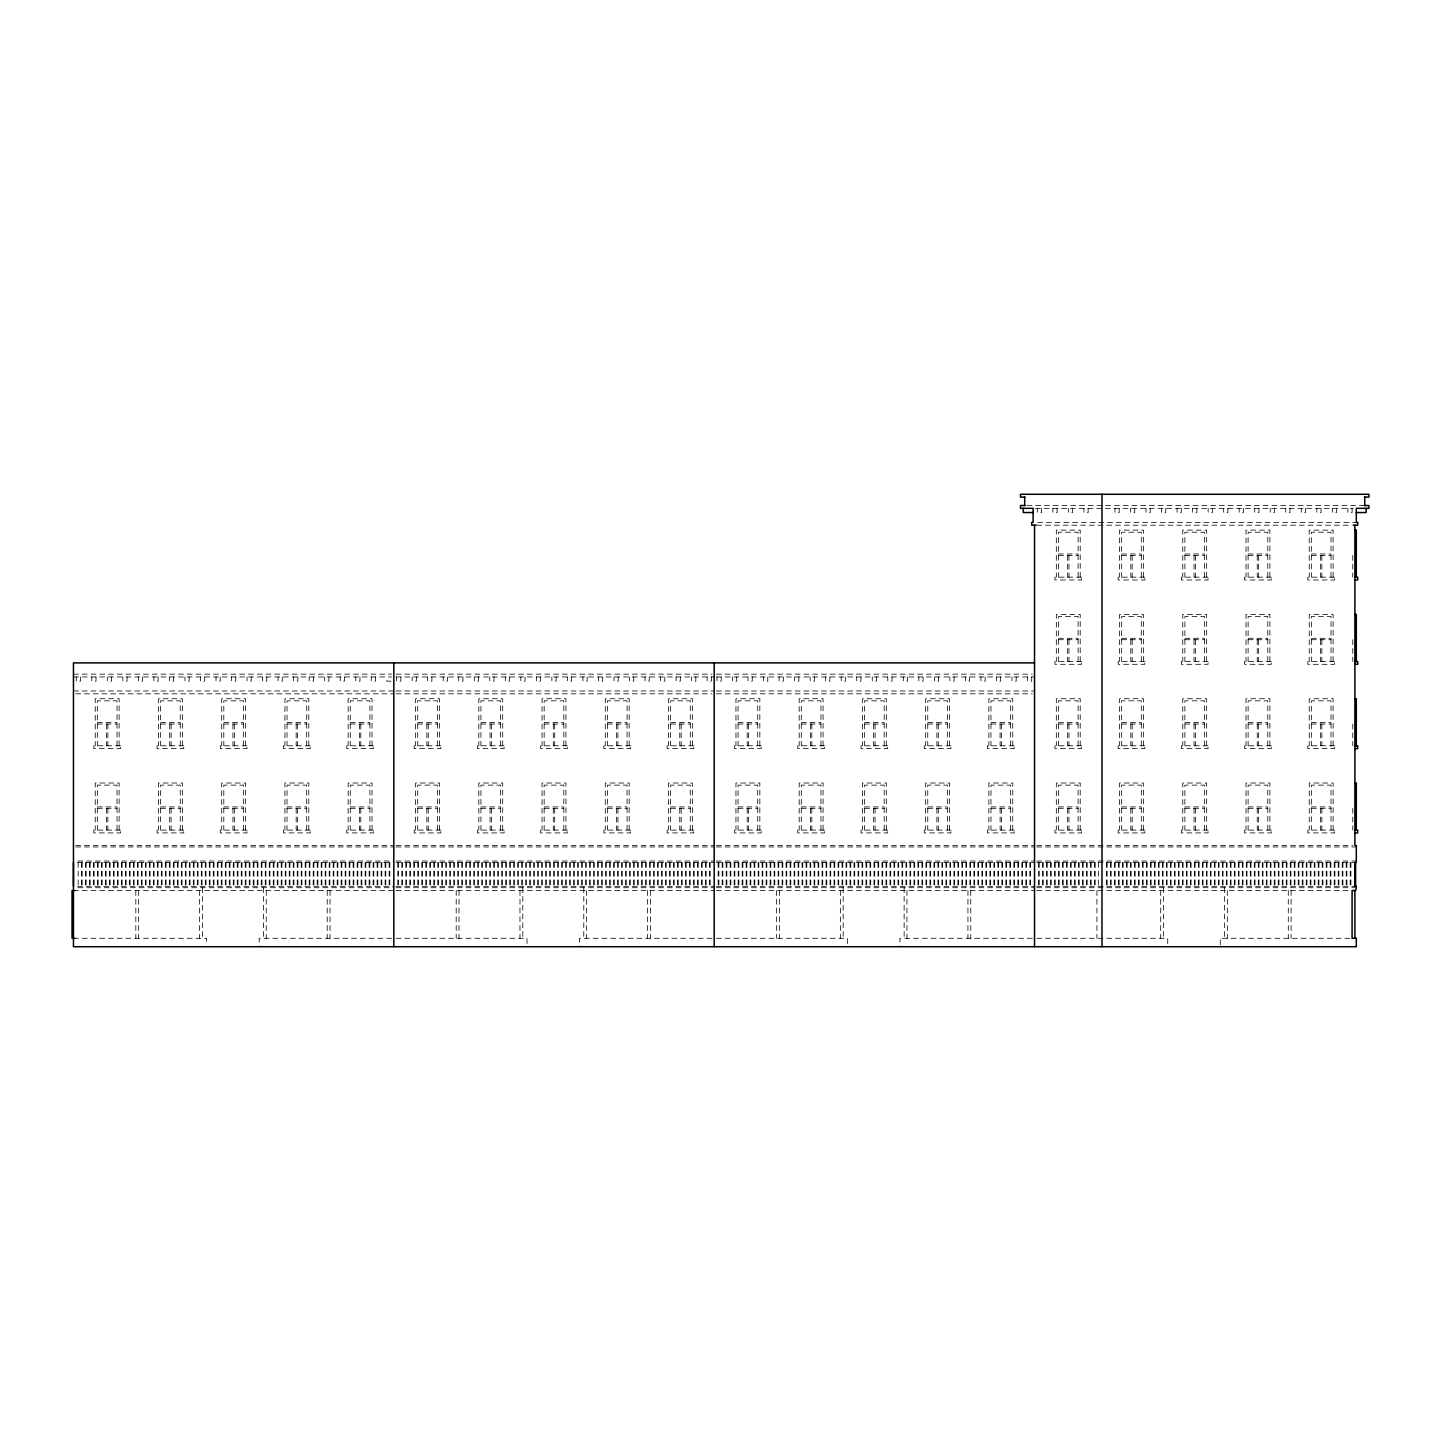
<?xml version="1.0" encoding="UTF-8"?>
<svg xmlns="http://www.w3.org/2000/svg" width="1441" height="1441" viewBox="0 0 1441 1441"><rect width="100%" height="100%" fill="white"/><g stroke="black" fill="none" stroke-linecap="round" stroke-linejoin="round"><path stroke-width="0.75" stroke-dasharray="5 3.75" d="M1026.947 505.521L1364.447 505.521M1035.377 508.331L1353.207 508.331M1037.628 522.381L1356.305 522.381M1036.781 525.19L1350.974 525.19M1058.433 553.992L1078.102 553.992M1121.656 553.992L1141.326 553.992M1184.88 553.992L1204.55 553.992M1248.104 553.992L1267.792 553.992M1311.346 553.992L1331.016 553.992M1058.433 555.397L1078.102 555.397M1121.656 555.397L1141.326 555.397M1184.88 555.397L1204.55 555.397M1248.104 555.397L1267.792 555.397M1311.346 555.397L1331.016 555.397M1352.793 555.397L1352.793 577.175M1058.433 638.309L1078.102 638.309M1121.656 638.309L1141.326 638.309M1184.88 638.309L1204.55 638.309M1248.104 638.309L1267.792 638.309M1311.346 638.309L1331.016 638.309M1058.433 639.714L1078.102 639.714M1121.656 639.714L1141.326 639.714M1184.88 639.714L1204.55 639.714M1248.104 639.714L1267.792 639.714M1311.346 639.714L1331.016 639.714M1352.793 639.714L1352.793 661.491M73.455 674.136L391.574 674.136M396.059 674.136L711.944 674.136M716.411 674.136L1032.296 674.136M73.455 676.946L391.574 676.946M396.059 676.946L714.178 676.946M716.411 676.946L1034.53 676.946M390.997 681.161L386.782 681.161L386.782 676.946M73.455 690.996L393.807 690.996M396.059 690.996L714.178 690.996M716.411 690.996L1034.53 690.996M75.689 693.805L393.807 693.805M396.059 693.805L711.944 693.805M716.411 693.805L1032.296 693.805M97.34 722.607L117.009 722.607M160.563 722.607L180.251 722.607M223.805 722.607L243.475 722.607M287.029 722.607L306.699 722.607M350.253 722.607L369.923 722.607M417.71 722.607L437.38 722.607M480.934 722.607L500.603 722.607M544.158 722.607L563.827 722.607M607.381 722.607L627.069 722.607M670.623 722.607L690.293 722.607M738.062 722.607L757.732 722.607M801.286 722.607L820.956 722.607M864.528 722.607L884.198 722.607M927.752 722.607L947.421 722.607M990.976 722.607L1010.645 722.607M1058.433 722.607L1078.102 722.607M1121.656 722.607L1141.326 722.607M1184.88 722.607L1204.55 722.607M1248.104 722.607L1267.792 722.607M1311.346 722.607L1331.016 722.607M97.34 724.012L117.009 724.012M160.563 724.012L180.251 724.012M223.805 724.012L243.475 724.012M287.029 724.012L306.699 724.012M350.253 724.012L369.923 724.012M417.71 724.012L437.38 724.012M480.934 724.012L500.603 724.012M544.158 724.012L563.827 724.012M607.381 724.012L627.069 724.012M670.623 724.012L690.293 724.012M738.062 724.012L757.732 724.012M801.286 724.012L820.956 724.012M864.528 724.012L884.198 724.012M927.752 724.012L947.421 724.012M990.976 724.012L1010.645 724.012M1058.433 724.012L1078.102 724.012M1121.656 724.012L1141.326 724.012M1184.88 724.012L1204.55 724.012M1248.104 724.012L1267.792 724.012M1311.346 724.012L1331.016 724.012M1352.793 724.012L1352.793 745.79M97.34 806.906L117.009 806.906M160.563 806.906L180.251 806.906M223.805 806.906L243.475 806.906M287.029 806.906L306.699 806.906M350.253 806.906L369.923 806.906M417.71 806.906L437.38 806.906M480.934 806.906L500.603 806.906M544.158 806.906L563.827 806.906M607.381 806.906L627.069 806.906M670.623 806.906L690.293 806.906M738.062 806.906L757.732 806.906M801.286 806.906L820.956 806.906M864.528 806.906L884.198 806.906M927.752 806.906L947.421 806.906M990.976 806.906L1010.645 806.906M1058.433 806.906L1078.102 806.906M1121.656 806.906L1141.326 806.906M1184.88 806.906L1204.55 806.906M1248.104 806.906L1267.792 806.906M1311.346 806.906L1331.016 806.906M97.34 808.311L117.009 808.311M160.563 808.311L180.251 808.311M223.805 808.311L243.475 808.311M287.029 808.311L306.699 808.311M350.253 808.311L369.923 808.311M417.71 808.311L437.38 808.311M480.934 808.311L500.603 808.311M544.158 808.311L563.827 808.311M607.381 808.311L627.069 808.311M670.623 808.311L690.293 808.311M738.062 808.311L757.732 808.311M801.286 808.311L820.956 808.311M864.528 808.311L884.198 808.311M927.752 808.311L947.421 808.311M990.976 808.311L1010.645 808.311M1058.433 808.311L1078.102 808.311M1121.656 808.311L1141.326 808.311M1184.88 808.311L1204.55 808.311M1248.104 808.311L1267.792 808.311M1311.346 808.311L1331.016 808.311M1352.793 808.311L1352.793 830.106M75.689 845.561L393.807 845.561M396.059 845.561L714.178 845.561M716.411 845.561L1034.53 845.561M1036.781 845.561L1352.667 845.561M75.689 846.966L393.807 846.966M396.059 846.966L714.178 846.966M716.411 846.966L1034.53 846.966M1036.781 846.966L1356.305 846.966M77.94 861.016L393.807 861.016M396.059 861.016L714.178 861.016M716.411 861.016L1034.53 861.016M1036.781 861.016L1356.305 861.016M77.454 862.42L391.574 862.42M396.059 862.42L714.178 862.42M716.411 862.42L1034.53 862.42M1036.781 862.42L1356.305 862.42M77.454 886.305L393.807 886.305M396.059 886.305L714.178 886.305M716.411 886.305L1034.53 886.305M1036.781 886.305L1356.305 886.305M77.94 887.71L393.807 887.71M396.059 887.71L714.178 887.71M716.411 887.71L1034.53 887.71M1036.781 887.71L1355.603 887.71M73.455 890.52L393.807 890.52M396.041 890.52L714.178 890.52M716.393 890.52L1034.53 890.52M1036.763 890.52L1349.857 890.52M73.455 938.289L206.657 938.289L206.657 944.612M391.574 938.289L259.2 938.289L259.2 946.719M396.041 938.289L527.028 938.289L527.028 944.612M711.926 938.289L579.57 938.289L579.57 946.719M716.393 938.289L847.38 938.289L847.38 944.612M1032.296 938.289L899.923 938.289L899.923 946.719M1036.763 938.289L1167.732 938.289L1167.732 944.612M1349.857 938.289L1220.293 938.289L1220.293 946.719M1352.09 508.331L1352.09 512.546L1347.875 512.546L1347.875 508.331M1350.901 862.42L1350.901 886.305M1350.199 862.42L1350.199 886.305M1346.903 862.42L1346.903 886.305M1346.2 862.42L1346.2 886.305M1342.904 862.42L1342.904 886.305M1342.201 862.42L1342.201 886.305M1338.923 862.42L1338.923 886.305M1338.221 862.42L1338.221 886.305M1336.564 508.331L1336.564 512.546L1332.349 512.546L1332.349 508.331M1334.924 862.42L1334.924 886.305M1334.222 862.42L1334.222 886.305M1333.123 577.175L1333.123 530.108L1309.239 530.108L1309.239 577.175M1333.123 661.491L1333.123 614.424L1309.239 614.424L1309.239 661.491M1333.123 745.79L1333.123 698.723L1309.239 698.723L1309.239 745.79M1333.123 830.106L1333.123 783.021L1309.239 783.021L1309.239 830.106M1331.016 577.175L1331.016 532.215L1311.346 532.215L1311.346 577.175M1331.016 661.491L1331.016 616.532L1311.346 616.532L1311.346 661.491M1331.016 745.79L1331.016 700.83L1311.346 700.83L1311.346 745.79M1331.016 830.106L1331.016 785.129L1311.346 785.129L1311.346 830.106M1330.926 862.42L1330.926 886.305M1330.223 862.42L1330.223 886.305M1326.927 862.42L1326.927 886.305M1326.224 862.42L1326.224 886.305M1322.928 862.42L1322.928 886.305M1322.226 862.42L1322.226 886.305M1321.883 555.397L1321.883 577.175M1321.883 639.714L1321.883 661.491M1321.883 724.012L1321.883 745.79M1321.883 808.311L1321.883 830.106M1321.037 508.331L1321.037 512.546L1316.822 512.546L1316.822 508.331M1320.478 555.397L1320.478 577.175M1320.478 639.714L1320.478 661.491M1320.478 724.012L1320.478 745.79M1320.478 808.311L1320.478 830.106M1318.929 862.42L1318.929 886.305M1318.227 862.42L1318.227 886.305M1314.949 862.42L1314.949 886.305M1314.246 862.42L1314.246 886.305M1310.95 862.42L1310.95 886.305M1310.247 862.42L1310.247 886.305M1306.951 862.42L1306.951 886.305M1306.248 862.42L1306.248 886.305M1305.51 508.331L1305.51 512.546L1301.295 512.546L1301.295 508.331M1302.952 862.42L1302.952 886.305M1302.25 862.42L1302.25 886.305M1298.953 862.42L1298.953 886.305M1298.251 862.42L1298.251 886.305M1294.955 862.42L1294.955 886.305M1294.252 862.42L1294.252 886.305M1291.1 890.52L1291.1 938.289M1290.974 862.42L1290.974 886.305M1290.271 862.42L1290.271 886.305M1289.983 508.331L1289.983 512.546L1285.768 512.546L1285.768 508.331M1288.29 890.52L1288.29 938.289M1286.975 862.42L1286.975 886.305M1286.273 862.42L1286.273 886.305M1282.976 862.42L1282.976 886.305M1282.274 862.42L1282.274 886.305M1278.978 862.42L1278.978 886.305M1278.275 862.42L1278.275 886.305M1274.979 862.42L1274.979 886.305M1274.456 508.331L1274.456 512.546L1270.242 512.546L1270.242 508.331M1274.276 862.42L1274.276 886.305M1270.98 862.42L1270.98 886.305M1270.278 862.42L1270.278 886.305M1269.899 577.175L1269.899 530.108L1245.997 530.108L1245.997 577.175M1269.899 661.491L1269.899 614.424L1245.997 614.424L1245.997 661.491M1269.899 745.79L1269.899 698.723L1245.997 698.723L1245.997 745.79M1269.899 830.106L1269.899 783.021L1245.997 783.021L1245.997 830.106M1267.792 577.175L1267.792 532.215L1248.104 532.215L1248.104 577.175M1267.792 661.491L1267.792 616.532L1248.104 616.532L1248.104 661.491M1267.792 745.79L1267.792 700.83L1248.104 700.83L1248.104 745.79M1267.792 830.106L1267.792 785.129L1248.104 785.129L1248.104 830.106M1266.999 862.42L1266.999 886.305M1266.297 862.42L1266.297 886.305M1263 862.42L1263 886.305M1262.298 862.42L1262.298 886.305M1259.002 862.42L1259.002 886.305M1258.93 508.331L1258.93 512.546L1254.715 512.546L1254.715 508.331M1258.641 555.397L1258.641 577.175M1258.641 639.714L1258.641 661.491M1258.641 724.012L1258.641 745.79M1258.641 808.311L1258.641 830.106M1258.299 862.42L1258.299 886.305M1257.236 555.397L1257.236 577.175M1257.236 639.714L1257.236 661.491M1257.236 724.012L1257.236 745.79M1257.236 808.311L1257.236 830.106M1255.003 862.42L1255.003 886.305M1254.3 862.42L1254.3 886.305M1251.004 862.42L1251.004 886.305M1250.302 862.42L1250.302 886.305M1247.005 862.42L1247.005 886.305M1246.303 862.42L1246.303 886.305M1243.403 508.331L1243.403 512.546L1239.188 512.546L1239.188 508.331M1243.025 862.42L1243.025 886.305M1242.322 862.42L1242.322 886.305M1239.026 862.42L1239.026 886.305M1238.323 862.42L1238.323 886.305M1235.027 862.42L1235.027 886.305M1234.325 862.42L1234.325 886.305M1231.028 862.42L1231.028 886.305M1230.326 862.42L1230.326 886.305M1227.876 508.331L1227.876 512.546L1223.661 512.546L1223.661 508.331M1227.318 890.52L1227.318 938.289M1227.03 862.42L1227.03 886.305M1226.327 862.42L1226.327 886.305M1224.508 887.71L1224.508 938.289M1223.049 862.42L1223.049 886.305M1222.346 862.42L1222.346 886.305M1219.05 862.42L1219.05 886.305M1218.347 862.42L1218.347 886.305M1215.051 862.42L1215.051 886.305M1214.349 862.42L1214.349 886.305M1212.349 508.331L1212.349 512.546L1208.134 512.546L1208.134 508.331M1211.052 862.42L1211.052 886.305M1210.35 862.42L1210.35 886.305M1207.054 862.42L1207.054 886.305M1206.657 577.175L1206.657 530.108L1182.773 530.108L1182.773 577.175M1206.657 661.491L1206.657 614.424L1182.773 614.424L1182.773 661.491M1206.657 745.79L1206.657 698.723L1182.773 698.723L1182.773 745.79M1206.657 830.106L1206.657 783.021L1182.773 783.021L1182.773 830.106M1206.351 862.42L1206.351 886.305M1204.55 577.175L1204.55 532.215L1184.88 532.215L1184.88 577.175M1204.55 661.491L1204.55 616.532L1184.88 616.532L1184.88 661.491M1204.55 745.79L1204.55 700.83L1184.88 700.83L1184.88 745.79M1204.55 830.106L1204.55 785.129L1184.88 785.129L1184.88 830.106M1203.055 862.42L1203.055 886.305M1202.352 862.42L1202.352 886.305M1199.074 862.42L1199.074 886.305M1198.372 862.42L1198.372 886.305M1196.823 508.331L1196.823 512.546L1192.608 512.546L1192.608 508.331M1195.418 555.397L1195.418 577.175M1195.418 639.714L1195.418 661.491M1195.418 724.012L1195.418 745.79M1195.418 808.311L1195.418 830.106M1195.075 862.42L1195.075 886.305M1194.373 862.42L1194.373 886.305M1194.013 555.397L1194.013 577.175M1194.013 639.714L1194.013 661.491M1194.013 724.012L1194.013 745.79M1194.013 808.311L1194.013 830.106M1191.077 862.42L1191.077 886.305M1190.374 862.42L1190.374 886.305M1187.078 862.42L1187.078 886.305M1186.375 862.42L1186.375 886.305M1183.079 862.42L1183.079 886.305M1182.377 862.42L1182.377 886.305M1181.296 508.331L1181.296 512.546L1177.081 512.546L1177.081 508.331M1179.08 862.42L1179.08 886.305M1178.378 862.42L1178.378 886.305M1175.099 862.42L1175.099 886.305M1174.397 862.42L1174.397 886.305M1171.101 862.42L1171.101 886.305M1170.398 862.42L1170.398 886.305M1167.102 862.42L1167.102 886.305M1166.399 862.42L1166.399 886.305M1165.769 508.331L1165.769 512.546L1161.554 512.546L1161.554 508.331M1163.517 887.71L1163.517 938.289M1163.103 862.42L1163.103 886.305M1162.401 862.42L1162.401 886.305M1160.707 890.52L1160.707 938.289M1159.104 862.42L1159.104 886.305M1158.402 862.42L1158.402 886.305M1155.106 862.42L1155.106 886.305M1154.403 862.42L1154.403 886.305M1151.125 862.42L1151.125 886.305M1150.422 862.42L1150.422 886.305M1150.242 508.331L1150.242 512.546L1146.027 512.546L1146.027 508.331M1147.126 862.42L1147.126 886.305M1146.424 862.42L1146.424 886.305M1143.433 577.175L1143.433 530.108L1119.549 530.108L1119.549 577.175M1143.433 661.491L1143.433 614.424L1119.549 614.424L1119.549 661.491M1143.433 745.79L1143.433 698.723L1119.549 698.723L1119.549 745.79M1143.433 830.106L1143.433 783.021L1119.549 783.021L1119.549 830.106M1143.127 862.42L1143.127 886.305M1142.425 862.42L1142.425 886.305M1141.326 577.175L1141.326 532.215L1121.656 532.215L1121.656 577.175M1141.326 661.491L1141.326 616.532L1121.656 616.532L1121.656 661.491M1141.326 745.79L1141.326 700.83L1121.656 700.83L1121.656 745.79M1141.326 830.106L1141.326 785.129L1121.656 785.129L1121.656 830.106M1139.129 862.42L1139.129 886.305M1138.426 862.42L1138.426 886.305M1135.13 862.42L1135.13 886.305M1134.715 508.331L1134.715 512.546L1130.501 512.546L1130.501 508.331M1134.427 862.42L1134.427 886.305M1132.194 555.397L1132.194 577.175M1132.194 639.714L1132.194 661.491M1132.194 724.012L1132.194 745.79M1132.194 808.311L1132.194 830.106M1131.131 862.42L1131.131 886.305M1130.789 555.397L1130.789 577.175M1130.789 639.714L1130.789 661.491M1130.789 724.012L1130.789 745.79M1130.789 808.311L1130.789 830.106M1130.428 862.42L1130.428 886.305M1127.15 862.42L1127.15 886.305M1126.448 862.42L1126.448 886.305M1123.151 862.42L1123.151 886.305M1122.449 862.42L1122.449 886.305M1119.189 508.331L1119.189 512.546L1114.974 512.546L1114.974 508.331M1119.153 862.42L1119.153 886.305M1118.45 862.42L1118.45 886.305M1115.154 862.42L1115.154 886.305M1114.451 862.42L1114.451 886.305M1111.155 862.42L1111.155 886.305M1110.453 862.42L1110.453 886.305M1107.156 862.42L1107.156 886.305M1106.454 862.42L1106.454 886.305M1098.474 862.42L1098.474 886.305M1096.925 890.52L1096.925 938.289M1095.178 862.42L1095.178 886.305M1094.476 862.42L1094.476 886.305M1091.179 862.42L1091.179 886.305M1090.477 862.42L1090.477 886.305M1088.135 508.331L1088.135 512.546L1083.92 512.546L1083.92 508.331M1087.18 862.42L1087.18 886.305M1086.478 862.42L1086.478 886.305M1083.182 862.42L1083.182 886.305M1082.479 862.42L1082.479 886.305M1080.21 577.175L1080.21 530.108L1056.325 530.108L1056.325 577.175M1080.21 661.491L1080.21 614.424L1056.325 614.424L1056.325 661.491M1080.21 745.79L1080.21 698.723L1056.325 698.723L1056.325 745.79M1080.21 830.106L1080.21 783.021L1056.325 783.021L1056.325 830.106M1079.201 862.42L1079.201 886.305M1078.498 862.42L1078.498 886.305M1078.102 577.175L1078.102 532.215L1058.433 532.215L1058.433 577.175M1078.102 661.491L1078.102 616.532L1058.433 616.532L1058.433 661.491M1078.102 745.79L1078.102 700.83L1058.433 700.83L1058.433 745.79M1078.102 830.106L1078.102 785.129L1058.433 785.129L1058.433 830.106M1075.202 862.42L1075.202 886.305M1074.5 862.42L1074.5 886.305M1072.608 508.331L1072.608 512.546L1068.393 512.546L1068.393 508.331M1071.203 862.42L1071.203 886.305M1070.501 862.42L1070.501 886.305M1068.97 555.397L1068.97 577.175M1068.97 639.714L1068.97 661.491M1068.97 724.012L1068.97 745.79M1068.97 808.311L1068.97 830.106M1067.565 555.397L1067.565 577.175M1067.565 639.714L1067.565 661.491M1067.565 724.012L1067.565 745.79M1067.565 808.311L1067.565 830.106M1067.205 862.42L1067.205 886.305M1066.502 862.42L1066.502 886.305M1063.206 862.42L1063.206 886.305M1062.503 862.42L1062.503 886.305M1059.207 862.42L1059.207 886.305M1058.505 862.42L1058.505 886.305M1057.082 508.331L1057.082 512.546L1052.867 512.546L1052.867 508.331M1055.226 862.42L1055.226 886.305M1054.524 862.42L1054.524 886.305M1051.228 862.42L1051.228 886.305M1050.525 862.42L1050.525 886.305M1047.229 862.42L1047.229 886.305M1046.526 862.42L1046.526 886.305M1043.23 862.42L1043.23 886.305M1042.527 862.42L1042.527 886.305M1041.555 508.331L1041.555 512.546L1037.34 512.546L1037.34 508.331M1039.231 862.42L1039.231 886.305M1038.529 862.42L1038.529 886.305M1031.72 676.946L1031.72 681.161L1027.505 681.161L1027.505 676.946M1030.549 862.42L1030.549 886.305M1029.847 862.42L1029.847 886.305M1026.55 862.42L1026.55 886.305M1025.848 862.42L1025.848 886.305M1022.552 862.42L1022.552 886.305M1021.849 862.42L1021.849 886.305M1018.553 862.42L1018.553 886.305M1017.85 862.42L1017.85 886.305M1016.193 676.946L1016.193 681.161L1011.978 681.161L1011.978 676.946M1014.554 862.42L1014.554 886.305M1013.852 862.42L1013.852 886.305M1012.753 745.79L1012.753 698.723L988.868 698.723L988.868 745.79M1012.753 830.106L1012.753 783.021L988.868 783.021L988.868 830.106M1010.645 745.79L1010.645 700.83L990.976 700.83L990.976 745.79M1010.645 830.106L1010.645 785.129L990.976 785.129L990.976 830.106M1010.555 862.42L1010.555 886.305M1009.853 862.42L1009.853 886.305M1006.575 862.42L1006.575 886.305M1005.872 862.42L1005.872 886.305M1002.576 862.42L1002.576 886.305M1001.873 862.42L1001.873 886.305M1001.513 724.012L1001.513 745.79M1001.513 808.311L1001.513 830.106M1000.666 676.946L1000.666 681.161L996.452 681.161L996.452 676.946M1000.108 724.012L1000.108 745.79M1000.108 808.311L1000.108 830.106M998.577 862.42L998.577 886.305M997.874 862.42L997.874 886.305M994.578 862.42L994.578 886.305M993.876 862.42L993.876 886.305M990.579 862.42L990.579 886.305M989.877 862.42L989.877 886.305M986.581 862.42L986.581 886.305M985.878 862.42L985.878 886.305M985.158 676.946L985.158 681.161L980.943 681.161L980.943 676.946M982.6 862.42L982.6 886.305M981.897 862.42L981.897 886.305M978.601 862.42L978.601 886.305M977.899 862.42L977.899 886.305M974.602 862.42L974.602 886.305M973.9 862.42L973.9 886.305M970.604 862.42L970.604 886.305M970.748 890.52L970.748 938.289M969.901 862.42L969.901 886.305M969.631 676.946L969.631 681.161L965.416 681.161L965.416 676.946M967.938 890.52L967.938 938.289M966.605 862.42L966.605 886.305M965.902 862.42L965.902 886.305M962.606 862.42L962.606 886.305M961.904 862.42L961.904 886.305M958.625 862.42L958.625 886.305M957.923 862.42L957.923 886.305M954.626 862.42L954.626 886.305M954.104 676.946L954.104 681.161L949.889 681.161L949.889 676.946M953.924 862.42L953.924 886.305M950.628 862.42L950.628 886.305M949.925 862.42L949.925 886.305M949.529 745.79L949.529 698.723L925.644 698.723L925.644 745.79M949.529 830.106L949.529 783.021L925.644 783.021L925.644 830.106M947.421 745.79L947.421 700.83L927.752 700.83L927.752 745.79M947.421 830.106L947.421 785.129L927.752 785.129L927.752 830.106M946.629 862.42L946.629 886.305M945.926 862.42L945.926 886.305M942.63 862.42L942.63 886.305M941.928 862.42L941.928 886.305M938.577 676.946L938.577 681.161L934.362 681.161L934.362 676.946M938.649 862.42L938.649 886.305M938.289 724.012L938.289 745.79M938.289 808.311L938.289 830.106M937.947 862.42L937.947 886.305M936.884 724.012L936.884 745.79M936.884 808.311L936.884 830.106M934.651 862.42L934.651 886.305M933.948 862.42L933.948 886.305M930.652 862.42L930.652 886.305M929.949 862.42L929.949 886.305M926.653 862.42L926.653 886.305M925.951 862.42L925.951 886.305M923.051 676.946L923.051 681.161L918.836 681.161L918.836 676.946M922.654 862.42L922.654 886.305M921.952 862.42L921.952 886.305M918.656 862.42L918.656 886.305M917.953 862.42L917.953 886.305M914.675 862.42L914.675 886.305M913.972 862.42L913.972 886.305M910.676 862.42L910.676 886.305M909.973 862.42L909.973 886.305M907.524 676.946L907.524 681.161L903.309 681.161L903.309 676.946M906.947 890.52L906.947 938.289M906.677 862.42L906.677 886.305M905.975 862.42L905.975 886.305M904.137 887.71L904.137 938.289M902.678 862.42L902.678 886.305M901.976 862.42L901.976 886.305M898.68 862.42L898.68 886.305M897.977 862.42L897.977 886.305M894.681 862.42L894.681 886.305M893.978 862.42L893.978 886.305M891.997 676.946L891.997 681.161L887.782 681.161L887.782 676.946M890.7 862.42L890.7 886.305M889.998 862.42L889.998 886.305M886.701 862.42L886.701 886.305M886.305 745.79L886.305 698.723L862.42 698.723L862.42 745.79M886.305 830.106L886.305 783.021L862.42 783.021L862.42 830.106M885.999 862.42L885.999 886.305M884.198 745.79L884.198 700.83L864.528 700.83L864.528 745.79M884.198 830.106L884.198 785.129L864.528 785.129L864.528 830.106M882.703 862.42L882.703 886.305M882 862.42L882 886.305M878.704 862.42L878.704 886.305M878.001 862.42L878.001 886.305M876.47 676.946L876.47 681.161L872.255 681.161L872.255 676.946M875.065 724.012L875.065 745.79M875.065 808.311L875.065 830.106M874.705 862.42L874.705 886.305M874.003 862.42L874.003 886.305M873.66 724.012L873.66 745.79M873.66 808.311L873.66 830.106M870.706 862.42L870.706 886.305M870.004 862.42L870.004 886.305M866.725 862.42L866.725 886.305M866.023 862.42L866.023 886.305M862.727 862.42L862.727 886.305M862.024 862.42L862.024 886.305M860.943 676.946L860.943 681.161L856.729 681.161L856.729 676.946M858.728 862.42L858.728 886.305M858.025 862.42L858.025 886.305M854.729 862.42L854.729 886.305M854.027 862.42L854.027 886.305M850.73 862.42L850.73 886.305M850.028 862.42L850.028 886.305M846.732 862.42L846.732 886.305M846.029 862.42L846.029 886.305M845.417 676.946L845.417 681.161L841.202 681.161L841.202 676.946M843.165 887.71L843.165 938.289M842.751 862.42L842.751 886.305M842.048 862.42L842.048 886.305M840.355 890.52L840.355 938.289M838.752 862.42L838.752 886.305M838.05 862.42L838.05 886.305M834.753 862.42L834.753 886.305M834.051 862.42L834.051 886.305M830.755 862.42L830.755 886.305M830.052 862.42L830.052 886.305M829.89 676.946L829.89 681.161L825.675 681.161L825.675 676.946M826.756 862.42L826.756 886.305M826.053 862.42L826.053 886.305M823.063 745.79L823.063 698.723L799.179 698.723L799.179 745.79M823.063 830.106L823.063 783.021L799.179 783.021L799.179 830.106M822.757 862.42L822.757 886.305M822.054 862.42L822.054 886.305M820.956 745.79L820.956 700.83L801.286 700.83L801.286 745.79M820.956 830.106L820.956 785.129L801.286 785.129L801.286 830.106M818.776 862.42L818.776 886.305M818.074 862.42L818.074 886.305M814.777 862.42L814.777 886.305M814.363 676.946L814.363 681.161L810.148 681.161L810.148 676.946M814.075 862.42L814.075 886.305M811.823 724.012L811.823 745.79M811.823 808.311L811.823 830.106M810.779 862.42L810.779 886.305M810.418 724.012L810.418 745.79M810.418 808.311L810.418 830.106M810.076 862.42L810.076 886.305M806.78 862.42L806.78 886.305M806.077 862.42L806.077 886.305M802.781 862.42L802.781 886.305M802.079 862.42L802.079 886.305M798.836 676.946L798.836 681.161L794.621 681.161L794.621 676.946M798.782 862.42L798.782 886.305M798.08 862.42L798.08 886.305M794.802 862.42L794.802 886.305M794.099 862.42L794.099 886.305M790.803 862.42L790.803 886.305M790.1 862.42L790.1 886.305M786.804 862.42L786.804 886.305M786.102 862.42L786.102 886.305M783.31 676.946L783.31 681.161L779.095 681.161L779.095 676.946M782.805 862.42L782.805 886.305M782.103 862.42L782.103 886.305M779.365 890.52L779.365 938.289M778.806 862.42L778.806 886.305M778.104 862.42L778.104 886.305M776.555 890.52L776.555 938.289M774.808 862.42L774.808 886.305M774.105 862.42L774.105 886.305M770.827 862.42L770.827 886.305M770.124 862.42L770.124 886.305M767.783 676.946L767.783 681.161L763.568 681.161L763.568 676.946M766.828 862.42L766.828 886.305M766.126 862.42L766.126 886.305M762.829 862.42L762.829 886.305M762.127 862.42L762.127 886.305M759.839 745.79L759.839 698.723L735.955 698.723L735.955 745.79M759.839 830.106L759.839 783.021L735.955 783.021L735.955 830.106M758.831 862.42L758.831 886.305M758.128 862.42L758.128 886.305M757.732 745.79L757.732 700.83L738.062 700.83L738.062 745.79M757.732 830.106L757.732 785.129L738.062 785.129L738.062 830.106M754.832 862.42L754.832 886.305M754.129 862.42L754.129 886.305M752.256 676.946L752.256 681.161L748.041 681.161L748.041 676.946M750.833 862.42L750.833 886.305M750.131 862.42L750.131 886.305M748.6 724.012L748.6 745.79M748.6 808.311L748.6 830.106M747.195 724.012L747.195 745.79M747.195 808.311L747.195 830.106M746.852 862.42L746.852 886.305M746.15 862.42L746.15 886.305M742.854 862.42L742.854 886.305M742.151 862.42L742.151 886.305M738.855 862.42L738.855 886.305M738.152 862.42L738.152 886.305M736.729 676.946L736.729 681.161L732.514 681.161L732.514 676.946M734.856 862.42L734.856 886.305M734.153 862.42L734.153 886.305M730.857 862.42L730.857 886.305M730.155 862.42L730.155 886.305M726.858 862.42L726.858 886.305M726.156 862.42L726.156 886.305M722.878 862.42L722.878 886.305M722.175 862.42L722.175 886.305M721.202 676.946L721.202 681.161L716.988 681.161L716.988 676.946M718.879 862.42L718.879 886.305M718.176 862.42L718.176 886.305M711.368 676.946L711.368 681.161L707.153 681.161L707.153 676.946M710.179 862.42L710.179 886.305M709.476 862.42L709.476 886.305M706.18 862.42L706.18 886.305M705.478 862.42L705.478 886.305M702.181 862.42L702.181 886.305M701.479 862.42L701.479 886.305M698.201 862.42L698.201 886.305M697.498 862.42L697.498 886.305M695.841 676.946L695.841 681.161L691.626 681.161L691.626 676.946M694.202 862.42L694.202 886.305M693.499 862.42L693.499 886.305M692.4 745.79L692.4 698.723L668.516 698.723L668.516 745.79M692.4 830.106L692.4 783.021L668.516 783.021L668.516 830.106M690.293 745.79L690.293 700.83L670.623 700.83L670.623 745.79M690.293 830.106L690.293 785.129L670.623 785.129L670.623 830.106M690.203 862.42L690.203 886.305M689.5 862.42L689.5 886.305M686.204 862.42L686.204 886.305M685.502 862.42L685.502 886.305M682.205 862.42L682.205 886.305M681.503 862.42L681.503 886.305M681.161 724.012L681.161 745.79M681.161 808.311L681.161 830.106M680.314 676.946L680.314 681.161L676.099 681.161L676.099 676.946M679.756 724.012L679.756 745.79M679.756 808.311L679.756 830.106M678.207 862.42L678.207 886.305M677.504 862.42L677.504 886.305M674.226 862.42L674.226 886.305M673.523 862.42L673.523 886.305M670.227 862.42L670.227 886.305M669.525 862.42L669.525 886.305M666.228 862.42L666.228 886.305M665.526 862.42L665.526 886.305M664.787 676.946L664.787 681.161L660.572 681.161L660.572 676.946M662.23 862.42L662.23 886.305M661.527 862.42L661.527 886.305M658.231 862.42L658.231 886.305M657.528 862.42L657.528 886.305M654.25 862.42L654.25 886.305M653.548 862.42L653.548 886.305M650.251 862.42L650.251 886.305M650.377 890.52L650.377 938.289M649.549 862.42L649.549 886.305M649.261 676.946L649.261 681.161L645.046 681.161L645.046 676.946M647.567 890.52L647.567 938.289M646.252 862.42L646.252 886.305M645.55 862.42L645.55 886.305M642.254 862.42L642.254 886.305M641.551 862.42L641.551 886.305M638.255 862.42L638.255 886.305M637.552 862.42L637.552 886.305M634.256 862.42L634.256 886.305M633.734 676.946L633.734 681.161L629.519 681.161L629.519 676.946M633.554 862.42L633.554 886.305M630.275 862.42L630.275 886.305M629.573 862.42L629.573 886.305M629.177 745.79L629.177 698.723L605.274 698.723L605.274 745.79M629.177 830.106L629.177 783.021L605.274 783.021L605.274 830.106M627.069 745.79L627.069 700.83L607.381 700.83L607.381 745.79M627.069 830.106L627.069 785.129L607.381 785.129L607.381 830.106M626.277 862.42L626.277 886.305M625.574 862.42L625.574 886.305M622.278 862.42L622.278 886.305M621.575 862.42L621.575 886.305M618.207 676.946L618.207 681.161L613.992 681.161L613.992 676.946M618.279 862.42L618.279 886.305M617.937 724.012L617.937 745.79M617.937 808.311L617.937 830.106M617.577 862.42L617.577 886.305M616.532 724.012L616.532 745.79M616.532 808.311L616.532 830.106M614.28 862.42L614.28 886.305M613.578 862.42L613.578 886.305M610.282 862.42L610.282 886.305M609.579 862.42L609.579 886.305M606.301 862.42L606.301 886.305M605.598 862.42L605.598 886.305M602.68 676.946L602.68 681.161L598.465 681.161L598.465 676.946M602.302 862.42L602.302 886.305M601.599 862.42L601.599 886.305M598.303 862.42L598.303 886.305M597.601 862.42L597.601 886.305M594.304 862.42L594.304 886.305M593.602 862.42L593.602 886.305M590.306 862.42L590.306 886.305M589.603 862.42L589.603 886.305M587.153 676.946L587.153 681.161L582.939 681.161L582.939 676.946M586.595 890.52L586.595 938.289M586.307 862.42L586.307 886.305M585.604 862.42L585.604 886.305M583.785 887.71L583.785 938.289M582.326 862.42L582.326 886.305M581.624 862.42L581.624 886.305M578.327 862.42L578.327 886.305M577.625 862.42L577.625 886.305M574.329 862.42L574.329 886.305M573.626 862.42L573.626 886.305M571.627 676.946L571.627 681.161L567.412 681.161L567.412 676.946M570.33 862.42L570.33 886.305M569.627 862.42L569.627 886.305M566.331 862.42L566.331 886.305M565.935 745.79L565.935 698.723L542.05 698.723L542.05 745.79M565.935 830.106L565.935 783.021L542.05 783.021L542.05 830.106M565.629 862.42L565.629 886.305M563.827 745.79L563.827 700.83L544.158 700.83L544.158 745.79M563.827 830.106L563.827 785.129L544.158 785.129L544.158 830.106M562.332 862.42L562.332 886.305M561.63 862.42L561.63 886.305M558.351 862.42L558.351 886.305M557.649 862.42L557.649 886.305M556.1 676.946L556.1 681.161L551.885 681.161L551.885 676.946M554.695 724.012L554.695 745.79M554.695 808.311L554.695 830.106M554.353 862.42L554.353 886.305M553.65 862.42L553.65 886.305M553.29 724.012L553.29 745.79M553.29 808.311L553.29 830.106M550.354 862.42L550.354 886.305M549.651 862.42L549.651 886.305M546.355 862.42L546.355 886.305M545.653 862.42L545.653 886.305M542.356 862.42L542.356 886.305M541.654 862.42L541.654 886.305M540.573 676.946L540.573 681.161L536.358 681.161L536.358 676.946M538.358 862.42L538.358 886.305M537.655 862.42L537.655 886.305M534.377 862.42L534.377 886.305M533.674 862.42L533.674 886.305M530.378 862.42L530.378 886.305M529.676 862.42L529.676 886.305M526.379 862.42L526.379 886.305M525.677 862.42L525.677 886.305M525.046 676.946L525.046 681.161L520.831 681.161L520.831 676.946M522.795 887.71L522.795 938.289M522.381 862.42L522.381 886.305M521.678 862.42L521.678 886.305M519.985 890.52L519.985 938.289M518.382 862.42L518.382 886.305M517.679 862.42L517.679 886.305M514.383 862.42L514.383 886.305M513.68 862.42L513.68 886.305M510.402 862.42L510.402 886.305M509.7 862.42L509.7 886.305M509.52 676.946L509.52 681.161L505.305 681.161L505.305 676.946M506.403 862.42L506.403 886.305M505.701 862.42L505.701 886.305M502.711 745.79L502.711 698.723L478.826 698.723L478.826 745.79M502.711 830.106L502.711 783.021L478.826 783.021L478.826 830.106M502.405 862.42L502.405 886.305M501.702 862.42L501.702 886.305M500.603 745.79L500.603 700.83L480.934 700.83L480.934 745.79M500.603 830.106L500.603 785.129L480.934 785.129L480.934 830.106M498.406 862.42L498.406 886.305M497.703 862.42L497.703 886.305M494.407 862.42L494.407 886.305M493.993 676.946L493.993 681.161L489.778 681.161L489.778 676.946M493.705 862.42L493.705 886.305M491.471 724.012L491.471 745.79M491.471 808.311L491.471 830.106M490.408 862.42L490.408 886.305M490.066 724.012L490.066 745.79M490.066 808.311L490.066 830.106M489.706 862.42L489.706 886.305M486.428 862.42L486.428 886.305M485.725 862.42L485.725 886.305M482.429 862.42L482.429 886.305M481.726 862.42L481.726 886.305M478.466 676.946L478.466 681.161L474.251 681.161L474.251 676.946M478.43 862.42L478.43 886.305M477.728 862.42L477.728 886.305M474.431 862.42L474.431 886.305M473.729 862.42L473.729 886.305M470.432 862.42L470.432 886.305M469.73 862.42L469.73 886.305M466.434 862.42L466.434 886.305M465.731 862.42L465.731 886.305M462.939 676.946L462.939 681.161L458.724 681.161L458.724 676.946M462.453 862.42L462.453 886.305M461.75 862.42L461.75 886.305M459.013 890.52L459.013 938.289M458.454 862.42L458.454 886.305M457.752 862.42L457.752 886.305M456.203 890.52L456.203 938.289M454.455 862.42L454.455 886.305M453.753 862.42L453.753 886.305M450.457 862.42L450.457 886.305M449.754 862.42L449.754 886.305M447.412 676.946L447.412 681.161L443.198 681.161L443.198 676.946M446.458 862.42L446.458 886.305M445.755 862.42L445.755 886.305M442.459 862.42L442.459 886.305M441.757 862.42L441.757 886.305M439.487 745.79L439.487 698.723L415.602 698.723L415.602 745.79M439.487 830.106L439.487 783.021L415.602 783.021L415.602 830.106M438.478 862.42L438.478 886.305M437.776 862.42L437.776 886.305M437.38 745.79L437.38 700.83L417.71 700.83L417.71 745.79M437.38 830.106L437.38 785.129L417.71 785.129L417.71 830.106M434.48 862.42L434.48 886.305M433.777 862.42L433.777 886.305M431.886 676.946L431.886 681.161L427.671 681.161L427.671 676.946M430.481 862.42L430.481 886.305M429.778 862.42L429.778 886.305M428.247 724.012L428.247 745.79M428.247 808.311L428.247 830.106M426.842 724.012L426.842 745.79M426.842 808.311L426.842 830.106M426.482 862.42L426.482 886.305M425.779 862.42L425.779 886.305M422.483 862.42L422.483 886.305M421.781 862.42L421.781 886.305M418.484 862.42L418.484 886.305M417.782 862.42L417.782 886.305M416.359 676.946L416.359 681.161L412.144 681.161L412.144 676.946M414.504 862.42L414.504 886.305M413.801 862.42L413.801 886.305M410.505 862.42L410.505 886.305M409.802 862.42L409.802 886.305M406.506 862.42L406.506 886.305M405.804 862.42L405.804 886.305M402.507 862.42L402.507 886.305M401.805 862.42L401.805 886.305M400.85 676.946L400.85 681.161L396.635 681.161L396.635 676.946M398.509 862.42L398.509 886.305M397.806 862.42L397.806 886.305M389.827 862.42L389.827 886.305M389.124 862.42L389.124 886.305M385.828 862.42L385.828 886.305M385.125 862.42L385.125 886.305M381.829 862.42L381.829 886.305M381.126 862.42L381.126 886.305M377.83 862.42L377.83 886.305M377.128 862.42L377.128 886.305M375.489 676.946L375.489 681.161L371.256 681.161L371.256 676.946M373.831 862.42L373.831 886.305M373.129 862.42L373.129 886.305M372.03 745.79L372.03 698.723L348.146 698.723L348.146 745.79M372.03 830.106L372.03 783.021L348.146 783.021L348.146 830.106M369.923 745.79L369.923 700.83L350.253 700.83L350.253 745.79M369.923 830.106L369.923 785.129L350.253 785.129L350.253 830.106M369.851 862.42L369.851 886.305M369.13 862.42L369.13 886.305M365.852 862.42L365.852 886.305M365.149 862.42L365.149 886.305M361.853 862.42L361.853 886.305M361.151 862.42L361.151 886.305M360.79 724.012L360.79 745.79M360.79 808.311L360.79 830.106M359.962 676.946L359.962 681.161L355.747 681.161L355.747 676.946M359.385 724.012L359.385 745.79M359.385 808.311L359.385 830.106M357.854 862.42L357.854 886.305M357.152 862.42L357.152 886.305M353.856 862.42L353.856 886.305M353.153 862.42L353.153 886.305M349.857 862.42L349.857 886.305M349.154 862.42L349.154 886.305M345.876 862.42L345.876 886.305M345.174 862.42L345.174 886.305M344.435 676.946L344.435 681.161L340.22 681.161L340.22 676.946M341.877 862.42L341.877 886.305M341.175 862.42L341.175 886.305M337.878 862.42L337.878 886.305M337.176 862.42L337.176 886.305M333.88 862.42L333.88 886.305M333.177 862.42L333.177 886.305M329.881 862.42L329.881 886.305M330.025 890.52L330.025 938.289M329.178 862.42L329.178 886.305M328.908 676.946L328.908 681.161L324.693 681.161L324.693 676.946M327.215 890.52L327.215 938.289M325.882 862.42L325.882 886.305M325.18 862.42L325.18 886.305M321.901 862.42L321.901 886.305M321.199 862.42L321.199 886.305M317.903 862.42L317.903 886.305M317.2 862.42L317.2 886.305M313.904 862.42L313.904 886.305M313.381 676.946L313.381 681.161L309.167 681.161L309.167 676.946M313.201 862.42L313.201 886.305M309.905 862.42L309.905 886.305M309.203 862.42L309.203 886.305M308.806 745.79L308.806 698.723L284.922 698.723L284.922 745.79M308.806 830.106L308.806 783.021L284.922 783.021L284.922 830.106M306.699 745.79L306.699 700.83L287.029 700.83L287.029 745.79M306.699 830.106L306.699 785.129L287.029 785.129L287.029 830.106M305.906 862.42L305.906 886.305M305.204 862.42L305.204 886.305M301.908 862.42L301.908 886.305M301.205 862.42L301.205 886.305M297.855 676.946L297.855 681.161L293.64 681.161L293.64 676.946M297.927 862.42L297.927 886.305M297.566 724.012L297.566 745.79M297.566 808.311L297.566 830.106M297.224 862.42L297.224 886.305M296.162 724.012L296.162 745.79M296.162 808.311L296.162 830.106M293.928 862.42L293.928 886.305M293.225 862.42L293.225 886.305M289.929 862.42L289.929 886.305M289.227 862.42L289.227 886.305M285.93 862.42L285.93 886.305M285.228 862.42L285.228 886.305M282.328 676.946L282.328 681.161L278.113 681.161L278.113 676.946M281.932 862.42L281.932 886.305M281.229 862.42L281.229 886.305M277.933 862.42L277.933 886.305M277.23 862.42L277.23 886.305M273.952 862.42L273.952 886.305M273.25 862.42L273.25 886.305M269.953 862.42L269.953 886.305M269.251 862.42L269.251 886.305M266.801 676.946L266.801 681.161L262.586 681.161L262.586 676.946M266.225 890.52L266.225 938.289M265.955 862.42L265.955 886.305M265.252 862.42L265.252 886.305M263.415 887.71L263.415 938.289M261.956 862.42L261.956 886.305M261.253 862.42L261.253 886.305M257.957 862.42L257.957 886.305M257.255 862.42L257.255 886.305M253.958 862.42L253.958 886.305M253.256 862.42L253.256 886.305M251.274 676.946L251.274 681.161L247.059 681.161L247.059 676.946M249.977 862.42L249.977 886.305M249.275 862.42L249.275 886.305M245.979 862.42L245.979 886.305M245.582 745.79L245.582 698.723L221.698 698.723L221.698 745.79M245.582 830.106L245.582 783.021L221.698 783.021L221.698 830.106M245.276 862.42L245.276 886.305M243.475 745.79L243.475 700.83L223.805 700.83L223.805 745.79M243.475 830.106L243.475 785.129L223.805 785.129L223.805 830.106M241.98 862.42L241.98 886.305M241.277 862.42L241.277 886.305M237.981 862.42L237.981 886.305M237.279 862.42L237.279 886.305M235.748 676.946L235.748 681.161L231.533 681.161L231.533 676.946M234.343 724.012L234.343 745.79M234.343 808.311L234.343 830.106M233.982 862.42L233.982 886.305M233.28 862.42L233.28 886.305M232.938 724.012L232.938 745.79M232.938 808.311L232.938 830.106M229.984 862.42L229.984 886.305M229.281 862.42L229.281 886.305M226.003 862.42L226.003 886.305M225.3 862.42L225.3 886.305M222.004 862.42L222.004 886.305M221.302 862.42L221.302 886.305M220.221 676.946L220.221 681.161L216.006 681.161L216.006 676.946M218.005 862.42L218.005 886.305M217.303 862.42L217.303 886.305M214.007 862.42L214.007 886.305M213.304 862.42L213.304 886.305M210.008 862.42L210.008 886.305M209.305 862.42L209.305 886.305M206.009 862.42L206.009 886.305M205.306 862.42L205.306 886.305M204.694 676.946L204.694 681.161L200.479 681.161L200.479 676.946M202.442 887.71L202.442 938.289M202.028 862.42L202.028 886.305M201.326 862.42L201.326 886.305M199.633 890.52L199.633 938.289M198.029 862.42L198.029 886.305M197.327 862.42L197.327 886.305M194.031 862.42L194.031 886.305M193.328 862.42L193.328 886.305M190.032 862.42L190.032 886.305M189.329 862.42L189.329 886.305M189.167 676.946L189.167 681.161L184.952 681.161L184.952 676.946M186.033 862.42L186.033 886.305M185.331 862.42L185.331 886.305M182.359 745.79L182.359 698.723L158.456 698.723L158.456 745.79M182.359 830.106L182.359 783.021L158.456 783.021L158.456 830.106M182.034 862.42L182.034 886.305M181.332 862.42L181.332 886.305M180.251 745.79L180.251 700.83L160.563 700.83L160.563 745.79M180.251 830.106L180.251 785.129L160.563 785.129L160.563 830.106M178.054 862.42L178.054 886.305M177.351 862.42L177.351 886.305M174.055 862.42L174.055 886.305M173.641 676.946L173.641 681.161L169.426 681.161L169.426 676.946M173.352 862.42L173.352 886.305M171.101 724.012L171.101 745.79M171.101 808.311L171.101 830.106M170.056 862.42L170.056 886.305M169.696 724.012L169.696 745.79M169.696 808.311L169.696 830.106M169.354 862.42L169.354 886.305M166.057 862.42L166.057 886.305M165.355 862.42L165.355 886.305M162.058 862.42L162.058 886.305M161.356 862.42L161.356 886.305M158.114 676.946L158.114 681.161L153.899 681.161L153.899 676.946M158.06 862.42L158.06 886.305M157.357 862.42L157.357 886.305M154.079 862.42L154.079 886.305M153.376 862.42L153.376 886.305M150.08 862.42L150.08 886.305M149.378 862.42L149.378 886.305M146.081 862.42L146.081 886.305M145.379 862.42L145.379 886.305M142.587 676.946L142.587 681.161L138.372 681.161L138.372 676.946M142.083 862.42L142.083 886.305M141.38 862.42L141.38 886.305M138.66 890.52L138.66 938.289M138.084 862.42L138.084 886.305M137.381 862.42L137.381 886.305M135.832 890.52L135.832 938.289M134.085 862.42L134.085 886.305M133.383 862.42L133.383 886.305M130.104 862.42L130.104 886.305M129.402 862.42L129.402 886.305M127.06 676.946L127.06 681.161L122.845 681.161L122.845 676.946M126.106 862.42L126.106 886.305M125.403 862.42L125.403 886.305M122.107 862.42L122.107 886.305M121.404 862.42L121.404 886.305M119.117 745.79L119.117 698.723L95.232 698.723L95.232 745.79M119.117 830.106L119.117 783.021L95.232 783.021L95.232 830.106M118.108 862.42L118.108 886.305M117.405 862.42L117.405 886.305M117.009 745.79L117.009 700.83L97.34 700.83L97.34 745.79M117.009 830.106L117.009 785.129L97.34 785.129L97.34 830.106M114.109 862.42L114.109 886.305M113.407 862.42L113.407 886.305M111.533 676.946L111.533 681.161L107.318 681.161L107.318 676.946M110.11 862.42L110.11 886.305M109.408 862.42L109.408 886.305M107.877 724.012L107.877 745.79M107.877 808.311L107.877 830.106M106.472 724.012L106.472 745.79M106.472 808.311L106.472 830.106M106.13 862.42L106.13 886.305M105.427 862.42L105.427 886.305M102.131 862.42L102.131 886.305M101.428 862.42L101.428 886.305M98.132 862.42L98.132 886.305M97.43 862.42L97.43 886.305M96.007 676.946L96.007 681.161L91.792 681.161L91.792 676.946M94.133 862.42L94.133 886.305M93.431 862.42L93.431 886.305M90.135 862.42L90.135 886.305M89.432 862.42L89.432 886.305M86.154 862.42L86.154 886.305M85.433 862.42L85.433 886.305M82.155 862.42L82.155 886.305M81.453 862.42L81.453 886.305M80.48 676.946L80.48 681.161L76.265 681.161L76.265 676.946M78.156 862.42L78.156 886.305M1081.615 577.175L1054.92 577.175L1054.92 579.984L1081.615 579.984L1081.615 577.175M1144.838 577.175L1118.144 577.175L1118.144 579.984L1144.838 579.984L1144.838 577.175M1208.062 577.175L1181.368 577.175L1181.368 579.984L1208.062 579.984L1208.062 577.175M1271.304 577.175L1244.592 577.175L1244.592 579.984L1271.304 579.984L1271.304 577.175M1334.528 577.175L1307.834 577.175L1307.834 579.984L1334.528 579.984L1334.528 577.175M1081.615 661.491L1054.92 661.491L1054.92 664.301L1081.615 664.301L1081.615 661.491M1144.838 661.491L1118.144 661.491L1118.144 664.301L1144.838 664.301L1144.838 661.491M1208.062 661.491L1181.368 661.491L1181.368 664.301L1208.062 664.301L1208.062 661.491M1271.304 661.491L1244.592 661.491L1244.592 664.301L1271.304 664.301L1271.304 661.491M1334.528 661.491L1307.834 661.491L1307.834 664.301L1334.528 664.301L1334.528 661.491M120.522 745.79L93.827 745.79L93.827 748.6L120.522 748.6L120.522 745.79M183.764 745.79L157.051 745.79L157.051 748.6L183.764 748.6L183.764 745.79M246.987 745.79L220.293 745.79L220.293 748.6L246.987 748.6L246.987 745.79M310.211 745.79L283.517 745.79L283.517 748.6L310.211 748.6L310.211 745.79M373.435 745.79L346.741 745.79L346.741 748.6L373.435 748.6L373.435 745.79M440.892 745.79L414.197 745.79L414.197 748.6L440.892 748.6L440.892 745.79M504.116 745.79L477.421 745.79L477.421 748.6L504.116 748.6L504.116 745.79M567.34 745.79L540.645 745.79L540.645 748.6L567.34 748.6L567.34 745.79M630.582 745.79L603.869 745.79L603.869 748.6L630.582 748.6L630.582 745.79M693.805 745.79L667.111 745.79L667.111 748.6L693.805 748.6L693.805 745.79M761.244 745.79L734.55 745.79L734.55 748.6L761.244 748.6L761.244 745.79M824.468 745.79L797.774 745.79L797.774 748.6L824.468 748.6L824.468 745.79M887.71 745.79L861.016 745.79L861.016 748.6L887.71 748.6L887.71 745.79M950.934 745.79L924.239 745.79L924.239 748.6L950.934 748.6L950.934 745.79M1014.158 745.79L987.463 745.79L987.463 748.6L1014.158 748.6L1014.158 745.79M1081.615 745.79L1054.92 745.79L1054.92 748.6L1081.615 748.6L1081.615 745.79M1144.838 745.79L1118.144 745.79L1118.144 748.6L1144.838 748.6L1144.838 745.79M1208.062 745.79L1181.368 745.79L1181.368 748.6L1208.062 748.6L1208.062 745.79M1271.304 745.79L1244.592 745.79L1244.592 748.6L1271.304 748.6L1271.304 745.79M1334.528 745.79L1307.834 745.79L1307.834 748.6L1334.528 748.6L1334.528 745.79M120.522 830.106L93.827 830.106L93.827 832.916L120.522 832.916L120.522 830.106M183.764 830.106L157.051 830.106L157.051 832.916L183.764 832.916L183.764 830.106M246.987 830.106L220.293 830.106L220.293 832.916L246.987 832.916L246.987 830.106M310.211 830.106L283.517 830.106L283.517 832.916L310.211 832.916L310.211 830.106M373.435 830.106L346.741 830.106L346.741 832.916L373.435 832.916L373.435 830.106M440.892 830.106L414.197 830.106L414.197 832.916L440.892 832.916L440.892 830.106M504.116 830.106L477.421 830.106L477.421 832.916L504.116 832.916L504.116 830.106M567.34 830.106L540.645 830.106L540.645 832.916L567.34 832.916L567.34 830.106M630.582 830.106L603.869 830.106L603.869 832.916L630.582 832.916L630.582 830.106M693.805 830.106L667.111 830.106L667.111 832.916L693.805 832.916L693.805 830.106M761.244 830.106L734.55 830.106L734.55 832.916L761.244 832.916L761.244 830.106M824.468 830.106L797.774 830.106L797.774 832.916L824.468 832.916L824.468 830.106M887.71 830.106L861.016 830.106L861.016 832.916L887.71 832.916L887.71 830.106M950.934 830.106L924.239 830.106L924.239 832.916L950.934 832.916L950.934 830.106M1014.158 830.106L987.463 830.106L987.463 832.916L1014.158 832.916L1014.158 830.106M1081.615 830.106L1054.92 830.106L1054.92 832.916L1081.615 832.916L1081.615 830.106M1144.838 830.106L1118.144 830.106L1118.144 832.916L1144.838 832.916L1144.838 830.106M1208.062 830.106L1181.368 830.106L1181.368 832.916L1208.062 832.916L1208.062 830.106M1271.304 830.106L1244.592 830.106L1244.592 832.916L1271.304 832.916L1271.304 830.106M1334.528 830.106L1307.834 830.106L1307.834 832.916L1334.528 832.916L1334.528 830.106"/><path stroke-width="1.5" d="M1024.983 497.091L1020.48 497.091L1020.48 494.281L1368.95 494.281L1368.95 497.091L1364.447 497.091M1024.983 505.521L1020.48 505.521L1020.48 508.331L1033.125 508.331L1033.125 522.381L1031.72 522.381L1031.72 525.19L1036.223 525.19M1364.447 505.521L1368.95 505.521L1368.95 508.331L1356.305 508.331L1356.305 522.381L1357.71 522.381L1357.71 525.19L1353.207 525.19M1033.125 512.546L1023.29 512.546L1023.29 508.331M1356.305 512.546L1366.14 512.546L1366.14 508.331M1354.9 530.108L1356.305 530.108L1356.305 577.175M1354.9 577.175L1357.71 577.175L1357.71 579.984L1354.9 579.984M1354.9 614.424L1356.305 614.424L1356.305 661.491M1354.9 661.491L1357.71 661.491L1357.71 664.301L1354.9 664.301M1034.53 662.896L73.455 662.896L73.455 946.719L1356.305 946.719L1356.305 938.289L1352.09 938.289L1352.09 890.52L1355.603 890.52L1356.305 887.71L1356.305 886.305L1354.9 886.305L1354.9 862.42L1356.305 862.42L1356.305 845.561L1354.9 845.561L1354.9 525.19M1354.9 698.723L1356.305 698.723L1356.305 745.79M1354.9 745.79L1357.71 745.79L1357.71 748.6L1354.9 748.6M1354.9 783.021L1356.305 783.021L1356.305 830.106M1354.9 830.106L1357.71 830.106L1357.71 832.916L1354.9 832.916M73.455 862.42L73.455 886.305M74.86 890.52L72.05 890.52L72.05 938.289L74.86 938.289M1364.735 497.091L1364.735 505.521M1355.603 862.42L1355.603 886.305M1354.9 890.52L1354.9 938.289M1101.987 494.281L1101.987 946.719M1034.53 525.19L1034.53 946.719M1024.695 497.091L1024.695 505.521M714.178 662.896L714.178 946.719M393.807 662.896L393.807 946.719"/></g></svg>
